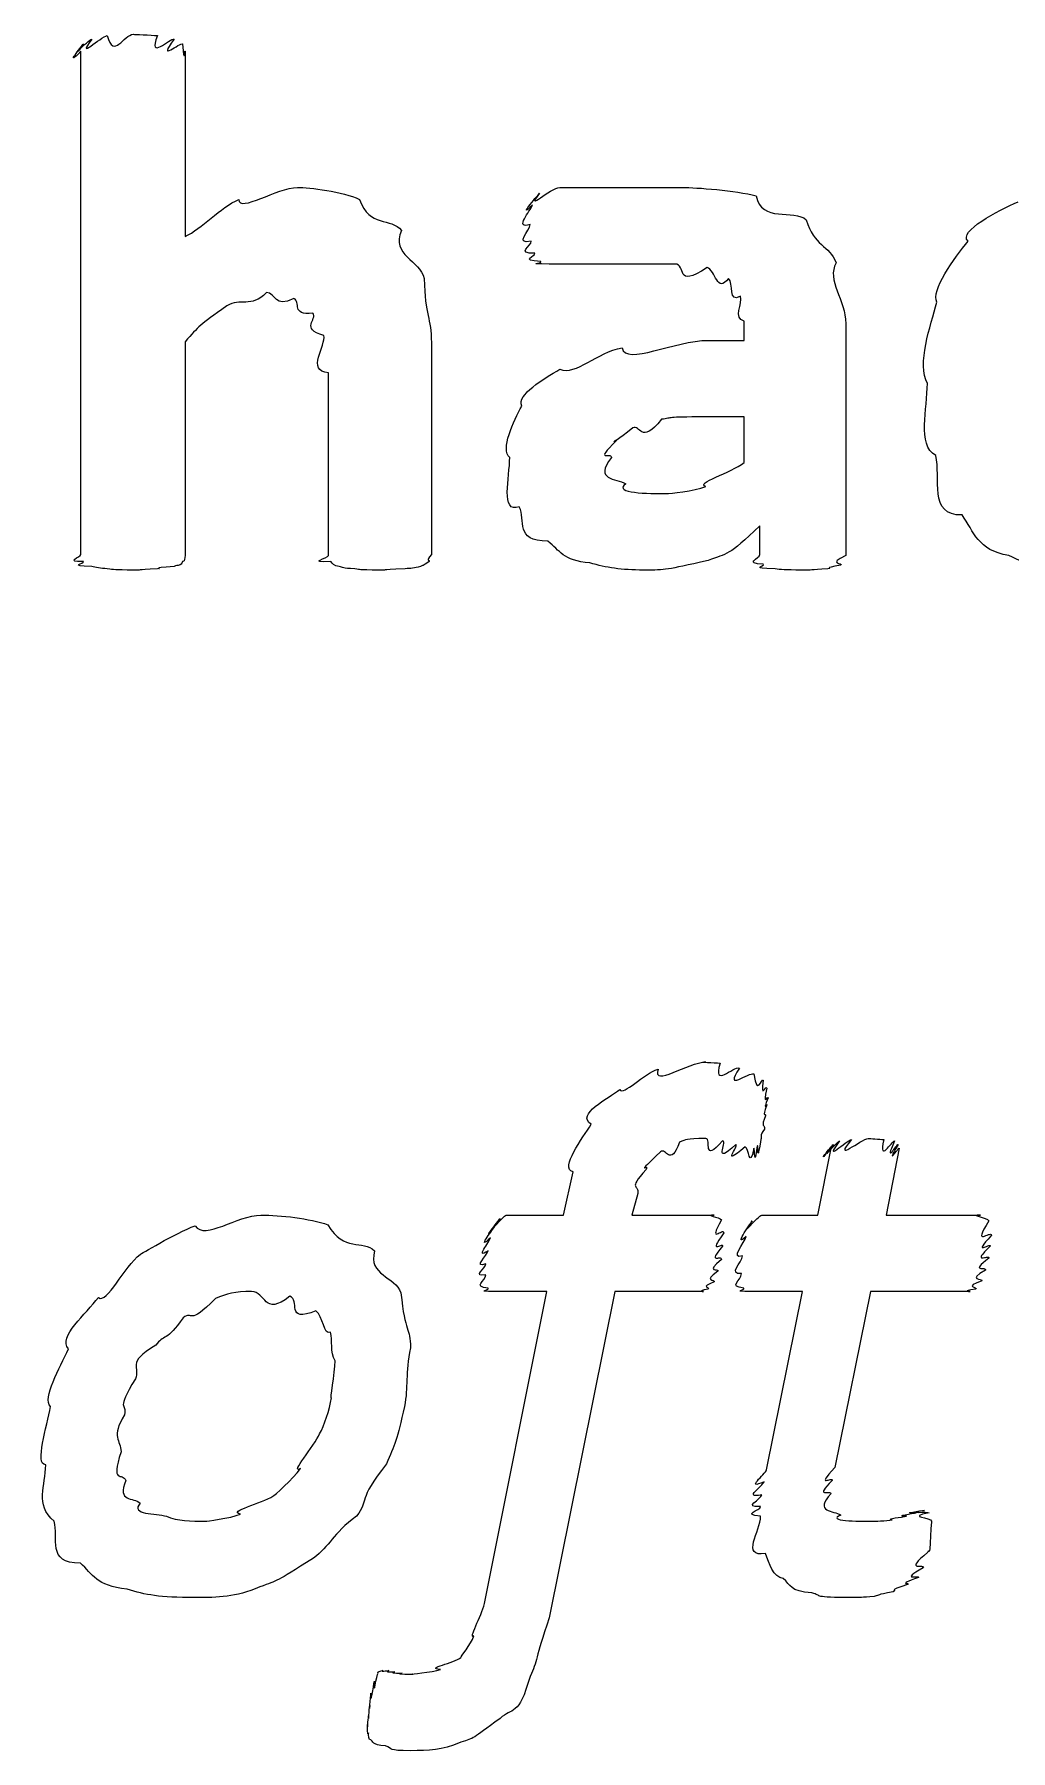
# Model space of a CAD drawing. Header units: millimetres. Extents: x 0 to 216, y 0 to 279.
# Drawn here: x 14.55 to 19.05, y 161.16 to 169.07 of the extents above; entities that cross this region are included whole.
import ezdxf

# ---------------------------------------------------------------- set-up
doc = ezdxf.new("R2010")
doc.units = ezdxf.units.MM
doc.layers.get('0').update_dxf_attribs({"linetype": 'CONTINUOUS'})

msp = doc.modelspace()

# ---------------------------------------------------------------- linework, layer by layer
at = {"color": 0}
for p, q in [((14.7698, 166.671), (14.7698, 168.991)), ((15.2494, 168.991), (15.2494, 168.137)), ((17.8263, 167.658), (17.8263, 167.746)), ((18.2948, 167.735), (18.2948, 166.666)), ((15.2494, 167.652), (15.2494, 166.666)), ((16.3849, 167.647), (16.3849, 166.671)), ((17.6609, 167.658), (17.8263, 167.658)), ((15.9108, 166.666), (15.9108, 167.509)), ((17.8263, 167.305), (17.6444, 167.305)), ((17.8263, 167.095), (17.8263, 167.305)), ((17.898, 166.671), (17.898, 166.803)), ((17.9366, 164.166), (17.9366, 164.166)), ((18.1667, 163.625), (18.2273, 163.934)), ((18.5415, 163.934), (18.4809, 163.625)), ((16.994, 163.625), (17.0381, 163.824)), ((17.3357, 163.725), (17.3082, 163.625)), ((16.7294, 163.625), (16.994, 163.625)), ((17.3082, 163.625), (17.6885, 163.625)), ((17.9076, 163.625), (18.1667, 163.625)), ((18.4809, 163.625), (18.9163, 163.625)), ((18.9659, 163.532), (18.9659, 163.532)), ((16.6302, 161.834), (16.9168, 163.273)), ((16.9168, 163.273), (16.6743, 163.273)), ((17.231, 163.273), (16.9278, 161.768)), ((17.6389, 163.273), (17.231, 163.273)), ((18.095, 163.273), (17.858, 163.273)), ((17.9296, 162.451), (18.095, 163.273)), ((18.4092, 163.273), (18.2438, 162.462)), ((18.8667, 163.273), (18.4092, 163.273)), ((16.2884, 163.014), (16.2884, 163.014)), ((15.9411, 162.953), (15.9411, 162.953))]:
    msp.add_line(p, q, dxfattribs=at)
for points in [[(14.7698, 168.991), (14.6899, 168.91), (14.7726, 169.014), (14.7808, 169.025)], [(14.7808, 169.025), (14.705, 168.932), (14.8001, 169.043), (14.8194, 169.047)], [(14.8194, 169.047), (14.7423, 168.944), (14.8608, 169.059), (14.8911, 169.063)], [(14.8911, 169.063), (14.9214, 168.95), (14.9641, 169.069), (15.0124, 169.069)], [(15.0124, 169.069), (15.0137, 169.069), (15.0923, 169.066), (15.1226, 169.063)], [(15.1226, 169.063), (15.0757, 168.944), (15.1805, 169.054), (15.1997, 169.047)], [(15.1997, 169.047), (15.1129, 168.932), (15.2301, 169.036), (15.2383, 169.025)], [(15.2383, 169.025), (15.2452, 168.915), (15.2494, 169.005), (15.2494, 168.991)], [(15.4974, 168.308), (15.4988, 168.245), (15.6752, 168.363), (15.7675, 168.363)], [(15.7675, 168.363), (15.8226, 168.363), (15.977, 168.344), (16.0541, 168.308)], [(16.8506, 168.281), (16.779, 168.212), (16.8686, 168.321), (16.8837, 168.336)], [(16.8837, 168.336), (16.8121, 168.245), (16.9333, 168.363), (16.9774, 168.363)], [(16.9774, 168.363), (17.0174, 168.363), (17.0725, 168.363), (17.1318, 168.363)], [(17.1318, 168.363), (17.1387, 168.363), (17.2599, 168.363), (17.3302, 168.363)], [(17.3302, 168.363), (17.3964, 168.363), (17.4708, 168.363), (17.5452, 168.363)], [(17.5452, 168.363), (17.6017, 168.363), (17.7891, 168.349), (17.8814, 168.325)], [(17.8814, 168.325), (17.9062, 168.198), (18.0537, 168.265), (18.113, 168.214)], [(15.2494, 168.137), (15.3265, 168.172), (15.412, 168.271), (15.4974, 168.308)], [(16.0541, 168.308), (16.0982, 168.176), (16.1988, 168.227), (16.2471, 168.165)], [(16.8396, 168.192), (16.7638, 168.167), (16.8424, 168.258), (16.8506, 168.281)], [(18.8584, 168.115), (18.8102, 168.161), (18.9976, 168.256), (19.09, 168.297)], [(16.2471, 168.165), (16.1975, 168.05), (16.3325, 168.028), (16.3518, 167.944)], [(16.8451, 168.115), (16.7638, 168.101), (16.8396, 168.162), (16.8396, 168.192)], [(18.113, 168.214), (18.146, 168.094), (18.2204, 168.096), (18.2507, 168.016)], [(16.8617, 168.06), (16.7707, 168.057), (16.8479, 168.093), (16.8451, 168.115)], [(18.7151, 167.834), (18.6848, 167.885), (18.795, 168.038), (18.8584, 168.115)], [(16.8892, 168.021), (16.7859, 168.028), (16.8686, 168.045), (16.8617, 168.06)], [(16.9278, 168.01), (16.8079, 168.01), (16.9003, 168.013), (16.8892, 168.021)], [(17.005, 168.01), (16.9581, 168.01), (16.9458, 168.01), (16.9278, 168.01)], [(17.1263, 168.01), (17.0243, 168.01), (17.0381, 168.01), (17.005, 168.01)], [(17.2916, 168.01), (17.1208, 168.01), (17.1731, 168.01), (17.1263, 168.01)], [(17.5066, 168.01), (17.3633, 168.01), (17.3536, 168.01), (17.2916, 168.01)], [(17.6554, 167.994), (17.5025, 167.892), (17.5645, 168.01), (17.5066, 168.01)], [(17.7546, 167.944), (17.7009, 167.87), (17.6954, 167.983), (17.6554, 167.994)], [(18.2507, 168.016), (18.2039, 167.936), (18.2948, 167.845), (18.2948, 167.735)], [(16.3518, 167.944), (16.3546, 167.768), (16.3849, 167.764), (16.3849, 167.647)], [(17.8098, 167.862), (17.7519, 167.826), (17.7794, 167.922), (17.7546, 167.944)], [(15.6242, 167.878), (15.5539, 167.804), (15.5043, 167.857), (15.4423, 167.817)], [(15.751, 167.851), (15.66, 167.804), (15.6711, 167.878), (15.6242, 167.878)], [(15.8392, 167.784), (15.7345, 167.771), (15.7868, 167.835), (15.751, 167.851)], [(17.8263, 167.746), (17.7739, 167.76), (17.8208, 167.828), (17.8098, 167.862)], [(15.4423, 167.817), (15.3114, 167.726), (15.3155, 167.725), (15.2494, 167.652)], [(15.8888, 167.68), (15.7786, 167.713), (15.8612, 167.754), (15.8392, 167.784)], [(18.671, 167.459), (18.6228, 167.548), (18.6848, 167.724), (18.7151, 167.834)], [(15.9108, 167.509), (15.8034, 167.514), (15.9026, 167.638), (15.8888, 167.68)], [(16.9774, 167.525), (17.0505, 167.495), (17.1497, 167.603), (17.2641, 167.624)], [(17.2641, 167.624), (17.2779, 167.539), (17.5093, 167.658), (17.6609, 167.658)], [(16.801, 167.355), (16.779, 167.407), (16.9003, 167.481), (16.9774, 167.525)], [(18.7096, 167.128), (18.6228, 167.175), (18.671, 167.345), (18.671, 167.459)], [(16.7459, 167.118), (16.7018, 167.153), (16.7638, 167.288), (16.801, 167.355)], [(17.446, 167.294), (17.3481, 167.173), (17.3468, 167.273), (17.3137, 167.255)], [(17.6444, 167.305), (17.4584, 167.305), (17.5011, 167.301), (17.446, 167.294)], [(17.3137, 167.255), (17.1649, 167.139), (17.2544, 167.219), (17.2365, 167.195)], [(17.2365, 167.195), (17.1318, 167.091), (17.2145, 167.146), (17.2145, 167.118)], [(18.8309, 166.853), (18.6738, 166.849), (18.7344, 167.025), (18.7096, 167.128)], [(16.79, 166.891), (16.7018, 166.856), (16.7459, 167.029), (16.7459, 167.118)], [(17.2145, 167.118), (17.1318, 167.01), (17.2365, 167.025), (17.2806, 166.996)], [(17.6499, 166.985), (17.5975, 166.999), (17.7671, 167.047), (17.8263, 167.095)], [(17.2806, 166.996), (17.22, 166.952), (17.3867, 166.952), (17.468, 166.952)], [(17.468, 166.952), (17.4845, 166.952), (17.5948, 166.963), (17.6499, 166.985)], [(16.9223, 166.732), (16.7638, 166.732), (16.8231, 166.828), (16.79, 166.891)], [(19.0459, 166.666), (18.9025, 166.69), (18.886, 166.776), (18.8309, 166.853)], [(17.1152, 166.632), (16.9912, 166.643), (16.9774, 166.688), (16.9223, 166.732)], [(17.898, 166.803), (17.7519, 166.661), (17.7491, 166.677), (17.6609, 166.643)], [(14.7808, 166.638), (14.6899, 166.635), (14.7698, 166.66), (14.7698, 166.671)], [(15.2494, 166.666), (15.2452, 166.632), (15.2452, 166.645), (15.2383, 166.638)], [(15.9218, 166.638), (15.8034, 166.632), (15.9108, 166.654), (15.9108, 166.666)], [(16.3849, 166.671), (16.3546, 166.635), (16.3807, 166.649), (16.3739, 166.638)], [(17.9145, 166.627), (17.8222, 166.628), (17.898, 166.652), (17.898, 166.671)], [(18.2948, 166.666), (18.2039, 166.624), (18.2866, 166.632), (18.2728, 166.622)], [(19.3766, 166.599), (19.2002, 166.599), (19.1368, 166.622), (19.0459, 166.666)], [(14.8194, 166.616), (14.705, 166.617), (14.7877, 166.63), (14.7808, 166.638)], [(14.8911, 166.605), (14.8594, 166.606), (14.8373, 166.612), (14.8194, 166.616)], [(15.0124, 166.599), (14.9214, 166.599), (14.9242, 166.601), (14.8911, 166.605)], [(15.1226, 166.605), (15.0137, 166.599), (15.0564, 166.599), (15.0124, 166.599)], [(15.1997, 166.616), (15.0757, 166.606), (15.1557, 166.607), (15.1226, 166.605)], [(15.2383, 166.638), (15.2301, 166.617), (15.2177, 166.623), (15.1997, 166.616)], [(15.9604, 166.616), (15.9356, 166.617), (15.9287, 166.63), (15.9218, 166.638)], [(16.0321, 166.605), (15.9728, 166.606), (15.9784, 166.612), (15.9604, 166.616)], [(16.1478, 166.599), (16.0348, 166.599), (16.0652, 166.601), (16.0321, 166.605)], [(16.2636, 166.605), (16.1272, 166.599), (16.1947, 166.599), (16.1478, 166.599)], [(16.3353, 166.616), (16.3036, 166.606), (16.2925, 166.607), (16.2636, 166.605)], [(16.3739, 166.638), (16.3408, 166.617), (16.3532, 166.623), (16.3353, 166.616)], [(17.3633, 166.599), (17.2599, 166.599), (17.1924, 166.61), (17.1152, 166.632)], [(17.6609, 166.643), (17.4584, 166.599), (17.4735, 166.599), (17.3633, 166.599)], [(17.9696, 166.605), (17.8442, 166.606), (17.9255, 166.616), (17.9145, 166.627)], [(18.0909, 166.599), (18.0137, 166.599), (17.9944, 166.601), (17.9696, 166.605)], [(18.2122, 166.605), (18.124, 166.599), (18.146, 166.599), (18.0909, 166.599)], [(18.2728, 166.622), (18.1791, 166.606), (18.2411, 166.607), (18.2122, 166.605)], [(17.2531, 164.204), (17.2696, 164.173), (17.3633, 164.279), (17.4294, 164.298)], [(17.4294, 164.298), (17.4019, 164.212), (17.5686, 164.331), (17.6499, 164.331)], [(17.6499, 164.331), (17.6141, 164.331), (17.6857, 164.328), (17.7161, 164.326)], [(17.7161, 164.326), (17.6775, 164.206), (17.7781, 164.314), (17.8043, 164.303)], [(17.8043, 164.303), (17.7285, 164.188), (17.8511, 164.287), (17.8704, 164.276)], [(17.8704, 164.276), (17.8869, 164.168), (17.9062, 164.259), (17.9145, 164.248)], [(17.1208, 164.044), (17.0491, 164.089), (17.2007, 164.163), (17.2531, 164.204)], [(17.9145, 164.248), (17.9007, 164.151), (17.9269, 164.228), (17.931, 164.21)], [(17.931, 164.21), (17.909, 164.118), (17.9366, 164.18), (17.9366, 164.166)], [(17.931, 164.133), (17.9048, 164.066), (17.9283, 164.101), (17.9255, 164.083)], [(17.9366, 164.166), (17.909, 164.095), (17.9338, 164.146), (17.931, 164.133)], [(17.0381, 163.824), (16.9747, 163.842), (17.0835, 163.981), (17.1208, 164.044)], [(17.9255, 164.083), (17.9007, 164.029), (17.9228, 164.044), (17.92, 164.022)], [(17.5286, 163.962), (17.4859, 163.842), (17.4653, 163.94), (17.4405, 163.917)], [(17.6499, 163.978), (17.5521, 163.978), (17.5617, 163.973), (17.5286, 163.962)], [(17.7271, 163.967), (17.6293, 163.86), (17.6789, 163.978), (17.6499, 163.978)], [(17.7877, 163.951), (17.6775, 163.849), (17.7519, 163.963), (17.7271, 163.967)], [(17.9035, 163.973), (17.8828, 163.846), (17.8938, 163.952), (17.8869, 163.945)], [(17.92, 164.022), (17.8938, 163.989), (17.9104, 163.987), (17.9035, 163.973)], [(18.2383, 163.951), (18.1584, 163.849), (18.2549, 163.963), (18.2659, 163.967)], [(18.2659, 163.967), (18.1846, 163.857), (18.299, 163.973), (18.321, 163.973)], [(18.321, 163.973), (18.2287, 163.86), (18.3679, 163.978), (18.3982, 163.978)], [(18.3982, 163.978), (18.4051, 163.978), (18.4506, 163.976), (18.4699, 163.973)], [(18.4699, 163.973), (18.4451, 163.857), (18.5084, 163.97), (18.5195, 163.967)], [(18.5195, 163.967), (18.4671, 163.849), (18.536, 163.958), (18.536, 163.951)], [(17.4405, 163.917), (17.3164, 163.798), (17.3922, 163.868), (17.3743, 163.835)], [(17.8318, 163.94), (17.7105, 163.838), (17.8056, 163.946), (17.7877, 163.951)], [(17.8704, 163.934), (17.8539, 163.831), (17.8456, 163.935), (17.8318, 163.94)], [(17.8869, 163.945), (17.8718, 163.831), (17.8773, 163.934), (17.8704, 163.934)], [(18.2273, 163.934), (18.1446, 163.838), (18.2301, 163.946), (18.2383, 163.951)], [(18.536, 163.951), (18.4712, 163.838), (18.5415, 163.941), (18.5415, 163.934)], [(17.3743, 163.835), (17.2834, 163.736), (17.3468, 163.769), (17.3357, 163.725)], [(15.0427, 163.444), (15.0399, 163.441), (15.2039, 163.543), (15.2962, 163.576)], [(15.2962, 163.576), (15.3417, 163.507), (15.4892, 163.625), (15.5994, 163.625)], [(15.5994, 163.625), (15.6904, 163.625), (15.8226, 163.61), (15.9081, 163.581)], [(15.9081, 163.581), (15.9811, 163.452), (16.0679, 163.515), (16.123, 163.46)], [(16.6577, 163.521), (16.5888, 163.456), (16.666, 163.555), (16.6743, 163.57)], [(16.6743, 163.57), (16.6081, 163.489), (16.6936, 163.601), (16.7018, 163.609)], [(16.7018, 163.609), (16.6219, 163.507), (16.7184, 163.625), (16.7294, 163.625)], [(17.6885, 163.625), (17.6403, 163.625), (17.7133, 163.617), (17.7216, 163.604)], [(17.7216, 163.604), (17.6554, 163.482), (17.7326, 163.572), (17.7326, 163.543)], [(17.836, 163.526), (17.7726, 163.471), (17.8525, 163.579), (17.8635, 163.598)], [(17.8635, 163.598), (17.7987, 163.507), (17.8925, 163.625), (17.9076, 163.625)], [(18.9163, 163.625), (18.8571, 163.625), (18.9466, 163.616), (18.9549, 163.598)], [(18.9549, 163.598), (18.8722, 163.471), (18.9659, 163.557), (18.9659, 163.532)], [(16.6467, 163.46), (16.5819, 163.419), (16.6536, 163.502), (16.6577, 163.521)], [(17.7326, 163.543), (17.6554, 163.434), (17.7298, 163.504), (17.7271, 163.482)], [(17.8194, 163.438), (17.7588, 163.416), (17.8277, 163.5), (17.836, 163.526)], [(18.9659, 163.532), (18.8722, 163.43), (18.9632, 163.5), (18.9604, 163.482)], [(14.8498, 163.245), (14.8897, 163.213), (14.9683, 163.388), (15.0427, 163.444)], [(16.123, 163.46), (16.0914, 163.346), (16.2181, 163.344), (16.2443, 163.267)], [(16.6357, 163.4), (16.5751, 163.379), (16.6426, 163.441), (16.6467, 163.46)], [(17.7216, 163.421), (17.6444, 163.353), (17.7119, 163.384), (17.705, 163.366)], [(17.7271, 163.482), (17.6513, 163.394), (17.7243, 163.444), (17.7216, 163.421)], [(17.8139, 163.356), (17.7505, 163.35), (17.8153, 163.405), (17.8194, 163.438)], [(18.9549, 163.427), (18.8612, 163.357), (18.9453, 163.39), (18.9384, 163.372)], [(18.9604, 163.482), (18.8681, 163.394), (18.9577, 163.445), (18.9549, 163.427)], [(16.6357, 163.35), (16.5709, 163.339), (16.6357, 163.38), (16.6357, 163.4)], [(16.6467, 163.289), (16.5709, 163.295), (16.6357, 163.32), (16.6357, 163.35)], [(17.705, 163.366), (17.6334, 163.317), (17.6954, 163.33), (17.6885, 163.317)], [(17.8249, 163.289), (17.7505, 163.295), (17.8139, 163.322), (17.8139, 163.356)], [(18.9384, 163.372), (18.8502, 163.32), (18.9288, 163.336), (18.9218, 163.322)], [(15.5553, 163.273), (15.4809, 163.273), (15.4409, 163.262), (15.3899, 163.24)], [(15.7317, 163.251), (15.6104, 163.154), (15.6242, 163.273), (15.5553, 163.273)], [(15.853, 163.184), (15.7097, 163.125), (15.7827, 163.236), (15.7317, 163.251)], [(16.2443, 163.267), (16.2636, 163.077), (16.2884, 163.109), (16.2884, 163.014)], [(16.6743, 163.273), (16.5861, 163.273), (16.6536, 163.278), (16.6467, 163.289)], [(17.6609, 163.284), (17.6003, 163.273), (17.6458, 163.273), (17.6389, 163.273)], [(17.6885, 163.317), (17.6182, 163.291), (17.672, 163.295), (17.6609, 163.284)], [(17.858, 163.273), (17.7657, 163.273), (17.8318, 163.278), (17.8249, 163.289)], [(18.8943, 163.284), (18.8171, 163.273), (18.8777, 163.273), (18.8667, 163.273)], [(18.9218, 163.322), (18.835, 163.291), (18.9053, 163.295), (18.8943, 163.284)], [(14.7119, 163.008), (14.6623, 163.063), (14.7946, 163.171), (14.8498, 163.245)], [(15.3899, 163.24), (15.2604, 163.11), (15.2879, 163.187), (15.2411, 163.152)], [(15.9191, 163.085), (15.8888, 163.07), (15.886, 163.158), (15.853, 163.184)], [(15.2411, 163.152), (15.1653, 163.041), (15.1501, 163.076), (15.1143, 163.025)], [(14.6293, 162.743), (14.5879, 162.777), (14.6747, 162.923), (14.7119, 163.008)], [(15.1143, 163.025), (14.9738, 162.942), (15.0454, 162.925), (15.0206, 162.87)], [(15.9411, 162.953), (15.915, 162.993), (15.9329, 163.048), (15.9191, 163.085)], [(16.2884, 163.014), (16.2636, 162.894), (16.2788, 162.834), (16.2609, 162.743)], [(15.9246, 162.782), (15.915, 162.768), (15.9411, 162.898), (15.9411, 162.953)], [(15.0206, 162.87), (14.9269, 162.717), (14.982, 162.763), (14.971, 162.705)], [(15.8695, 162.617), (15.8929, 162.655), (15.9136, 162.727), (15.9246, 162.782)], [(14.6072, 162.474), (14.5548, 162.475), (14.6141, 162.651), (14.6293, 162.743)], [(14.971, 162.705), (14.9049, 162.6), (14.9545, 162.589), (14.9545, 162.534)], [(16.2609, 162.743), (16.2278, 162.592), (16.214, 162.563), (16.1782, 162.479)], [(15.7813, 162.457), (15.7275, 162.427), (15.8474, 162.562), (15.8695, 162.617)], [(14.9545, 162.534), (14.9049, 162.38), (14.9614, 162.442), (14.9765, 162.402)], [(14.6458, 162.214), (14.5548, 162.292), (14.6072, 162.377), (14.6072, 162.474)], [(15.6545, 162.33), (15.6573, 162.328), (15.7482, 162.409), (15.7813, 162.457)], [(16.1782, 162.479), (16.0404, 162.305), (16.0982, 162.314), (16.0404, 162.237)], [(18.2438, 162.462), (18.1515, 162.36), (18.2356, 162.424), (18.2328, 162.402)], [(14.9765, 162.402), (14.9338, 162.299), (15.0124, 162.326), (15.0427, 162.297)], [(17.9076, 162.336), (17.8167, 162.316), (17.9145, 162.377), (17.9186, 162.396)], [(17.9186, 162.396), (17.8249, 162.354), (17.9255, 162.432), (17.9296, 162.451)], [(18.2328, 162.402), (18.1446, 162.316), (18.2273, 162.359), (18.2273, 162.341)], [(15.0427, 162.297), (14.9958, 162.243), (15.1157, 162.25), (15.1639, 162.237)], [(15.5057, 162.247), (15.4409, 162.258), (15.6063, 162.297), (15.6545, 162.33)], [(17.9021, 162.281), (17.8139, 162.276), (17.9076, 162.316), (17.9076, 162.336)], [(18.2273, 162.341), (18.1446, 162.254), (18.2411, 162.264), (18.2714, 162.242)], [(15.1639, 162.237), (15.2135, 162.214), (15.2756, 162.214), (15.3458, 162.214)], [(15.3458, 162.214), (15.3417, 162.214), (15.4575, 162.226), (15.5057, 162.247)], [(16.0404, 162.237), (15.926, 162.155), (15.9191, 162.099), (15.8419, 162.044)], [(17.9021, 162.237), (17.8098, 162.243), (17.9021, 162.265), (17.9021, 162.281)], [(17.9241, 162.065), (17.8098, 162.045), (17.9021, 162.17), (17.9021, 162.237)], [(18.2714, 162.242), (18.2025, 162.214), (18.3499, 162.214), (18.4202, 162.214)], [(18.4202, 162.214), (18.423, 162.214), (18.4822, 162.216), (18.5084, 162.22)], [(18.5084, 162.22), (18.4754, 162.226), (18.5553, 162.232), (18.5746, 162.237)], [(18.5746, 162.237), (18.5112, 162.237), (18.6077, 162.249), (18.6187, 162.253)], [(18.6187, 162.253), (18.5374, 162.247), (18.6462, 162.264), (18.6573, 162.264)], [(18.6573, 162.264), (18.5594, 162.247), (18.6752, 162.26), (18.6793, 162.253)], [(18.6793, 162.253), (18.5704, 162.232), (18.6903, 162.232), (18.6903, 162.214)], [(14.7671, 162.021), (14.6072, 162.019), (14.6706, 162.137), (14.6458, 162.214)], [(18.6848, 162.148), (18.6807, 162.027), (18.6765, 162.096), (18.6738, 162.071)], [(18.6903, 162.214), (18.6876, 162.195), (18.6876, 162.173), (18.6848, 162.148)], [(18.0068, 161.95), (17.96, 161.953), (17.9421, 162.021), (17.9241, 162.065)], [(18.6738, 162.071), (18.5553, 161.975), (18.6628, 162.021), (18.6517, 161.999)], [(14.982, 161.9), (14.8387, 161.917), (14.8249, 161.969), (14.7671, 162.021)], [(15.8419, 162.044), (15.6573, 161.928), (15.6848, 161.944), (15.5939, 161.911)], [(18.6517, 161.999), (18.5374, 161.935), (18.6366, 161.966), (18.6297, 161.955)], [(15.2962, 161.862), (15.1281, 161.862), (15.0702, 161.874), (14.982, 161.9)], [(15.5939, 161.911), (15.4781, 161.862), (15.4065, 161.862), (15.2962, 161.862)], [(18.1391, 161.884), (18.0344, 161.89), (18.0426, 161.919), (18.0068, 161.95)], [(18.5801, 161.922), (18.4781, 161.89), (18.5388, 161.9), (18.514, 161.889)], [(18.6297, 161.955), (18.5195, 161.913), (18.6021, 161.933), (18.5801, 161.922)], [(16.5806, 161.685), (16.553, 161.667), (16.615, 161.776), (16.6302, 161.834)], [(18.3265, 161.862), (18.1364, 161.862), (18.1901, 161.869), (18.1391, 161.884)], [(18.4258, 161.867), (18.3651, 161.862), (18.3624, 161.862), (18.3265, 161.862)], [(18.514, 161.889), (18.4271, 161.873), (18.4588, 161.874), (18.4258, 161.867)], [(16.9278, 161.768), (16.8617, 161.575), (16.8754, 161.572), (16.8396, 161.498)], [(16.5199, 161.586), (16.5199, 161.586), (16.5654, 161.645), (16.5806, 161.685)], [(16.4262, 161.531), (16.3518, 161.535), (16.4937, 161.561), (16.5199, 161.586)], [(16.123, 161.476), (16.1162, 161.388), (16.1327, 161.507), (16.1396, 161.514)], [(16.1396, 161.514), (16.1313, 161.52), (16.1548, 161.525), (16.1616, 161.525)], [(16.1616, 161.525), (16.1451, 161.52), (16.1782, 161.525), (16.1892, 161.525)], [(16.1892, 161.525), (16.1644, 161.517), (16.2057, 161.52), (16.2168, 161.52)], [(16.2168, 161.52), (16.1823, 161.513), (16.236, 161.514), (16.2498, 161.514)], [(16.2498, 161.514), (16.2085, 161.509), (16.2774, 161.509), (16.2994, 161.509)], [(16.2994, 161.509), (16.2774, 161.509), (16.3904, 161.517), (16.4262, 161.531)], [(16.1065, 161.421), (16.1051, 161.352), (16.1162, 161.458), (16.123, 161.476)], [(16.8396, 161.498), (16.7872, 161.308), (16.7569, 161.357), (16.7018, 161.305)], [(16.0955, 161.316), (16.0941, 161.277), (16.0982, 161.348), (16.101, 161.365)], [(16.101, 161.365), (16.0982, 161.315), (16.1037, 161.403), (16.1065, 161.421)], [(16.09, 161.277), (16.09, 161.244), (16.0927, 161.298), (16.0955, 161.316)], [(16.0955, 161.239), (16.09, 161.219), (16.09, 161.259), (16.09, 161.277)], [(16.7018, 161.305), (16.564, 161.204), (16.5888, 161.217), (16.5199, 161.195)], [(16.1065, 161.206), (16.0941, 161.2), (16.0955, 161.228), (16.0955, 161.239)], [(16.1727, 161.178), (16.1093, 161.182), (16.1148, 161.199), (16.1065, 161.206)], [(16.5199, 161.195), (16.429, 161.156), (16.3766, 161.156), (16.2884, 161.156)], [(16.2884, 161.156), (16.1823, 161.156), (16.2099, 161.164), (16.1727, 161.178)]]:
    msp.add_open_spline(points, degree=3, dxfattribs=at)

doc.saveas('drawing.dxf')
